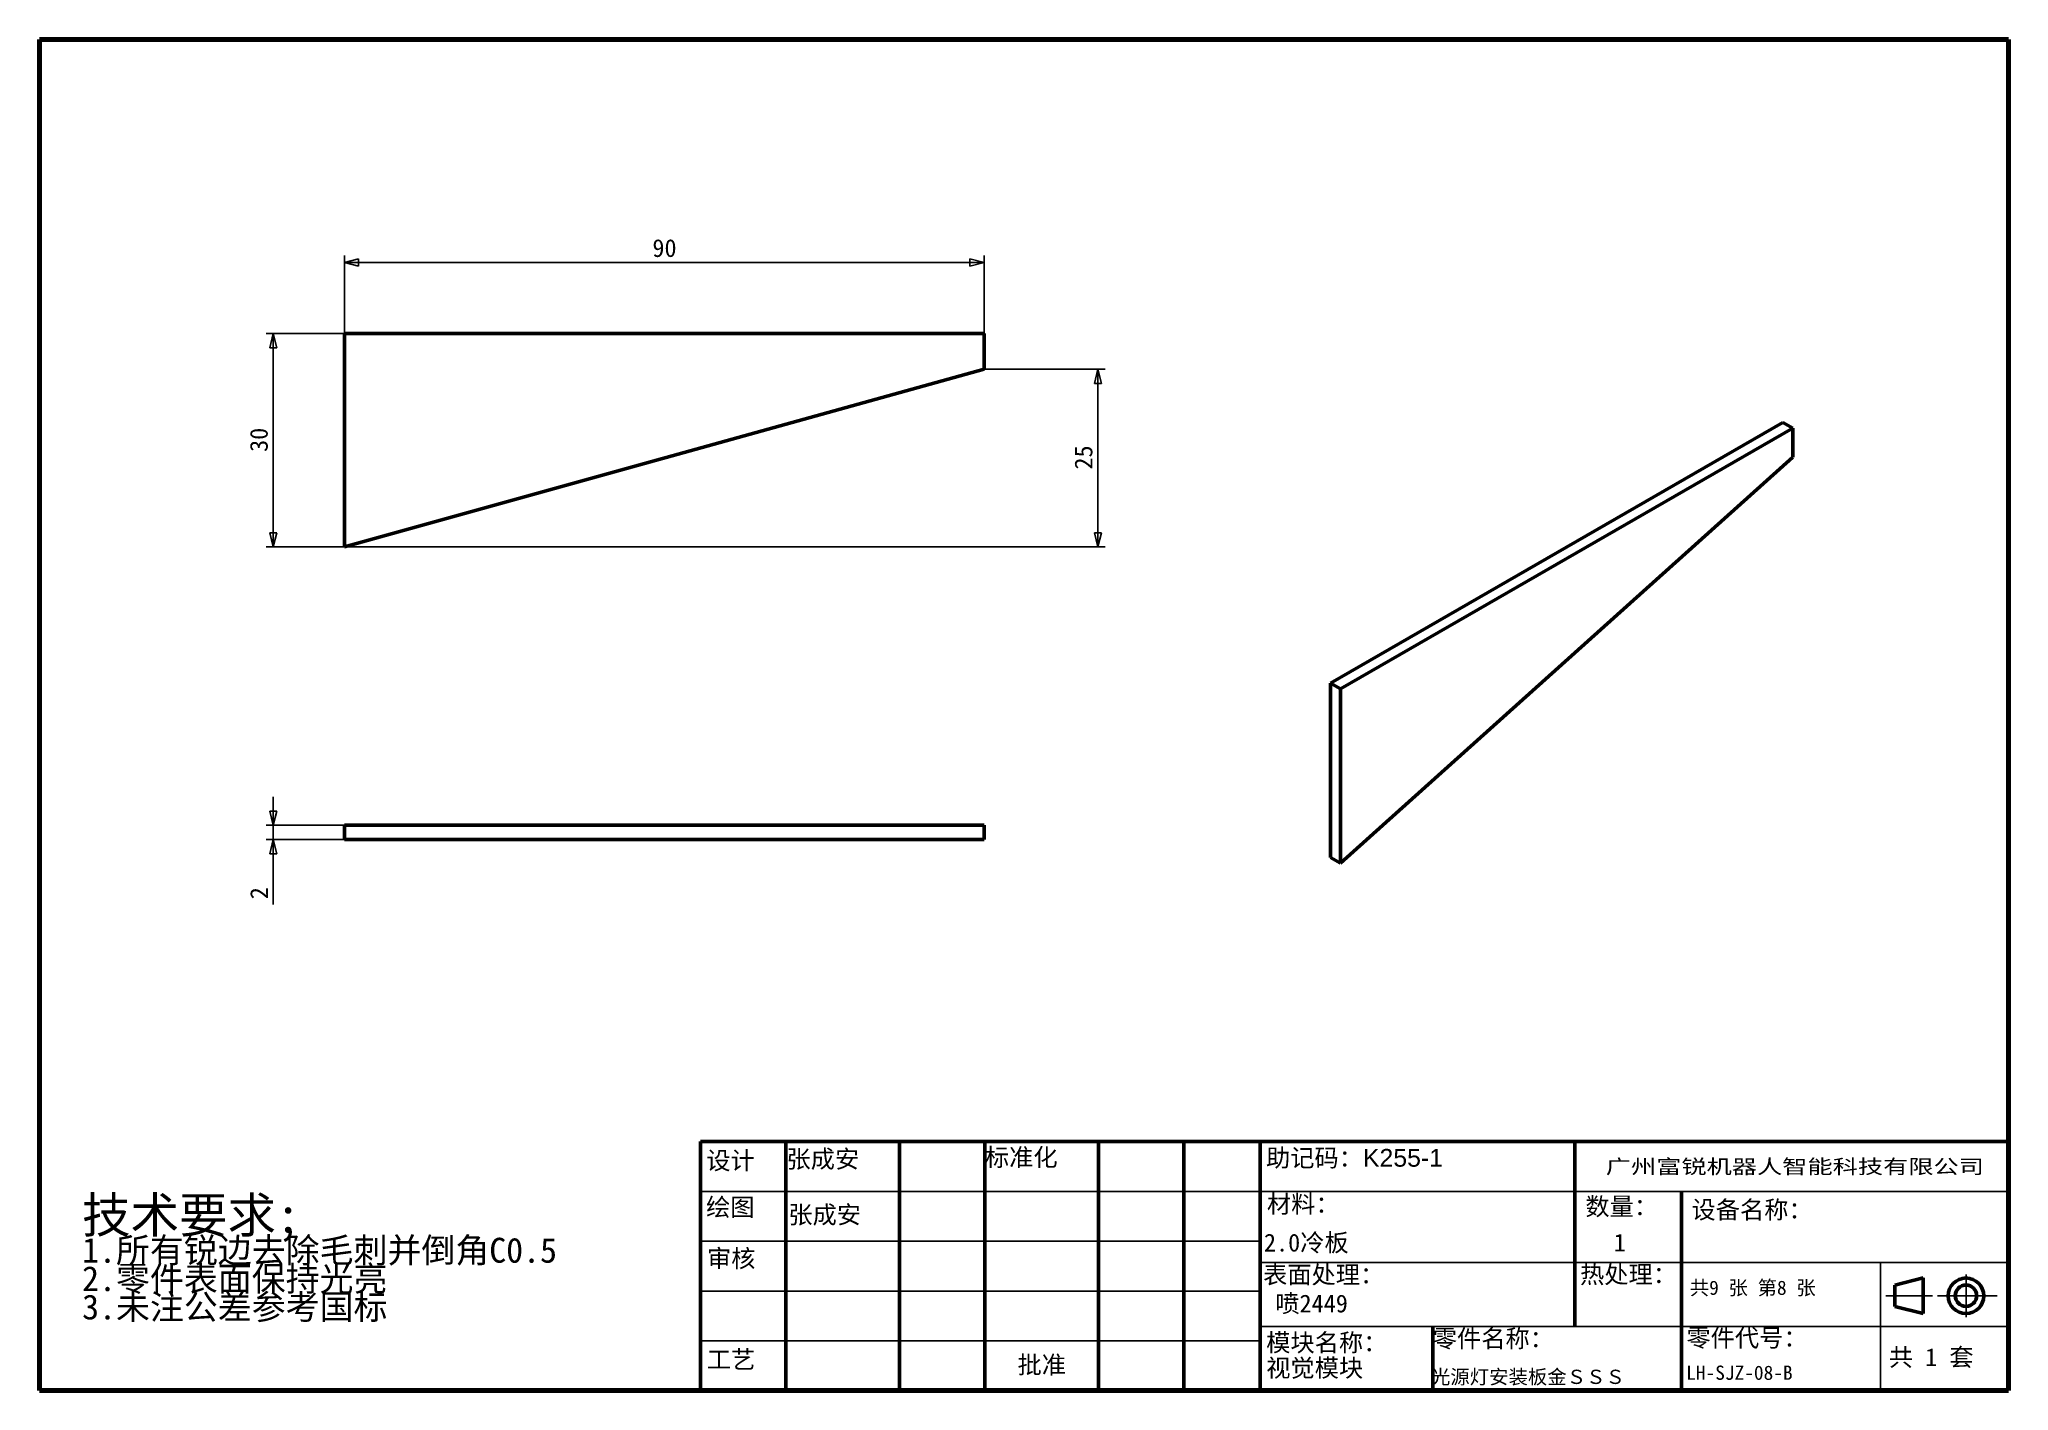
# Model space of a CAD drawing. Header units: millimetres. Extents: x 10 to 287, y 10 to 200.
import ezdxf
from ezdxf.enums import TextEntityAlignment as Align

# ---------------------------------------------------------------- set-up
doc = ezdxf.new("R2010")
doc.units = ezdxf.units.MM
for name, color, linetype, lineweight in [('可见 (ISO)', 7, 'Continuous', 50), ('图框 (ISO)', 7, 'Continuous', 70), ('尺寸 (ISO)', 5, 'Continuous', 25), ('标题 (ISO)', 7, 'Continuous', 50), ('符号 (ISO)', 7, 'Continuous', 25)]:
    doc.layers.add(name, color=color, linetype=linetype, lineweight=lineweight)
doc.styles.add('文本样式126', font='', dxfattribs={"width": 1.3})
doc.styles.add('文本样式19', font='tahoma.ttf')
doc.styles.add('文本样式91', font='')
doc.styles.add('注释文本 (ISO)', font='')
doc.styles.get('文本样式126').set_extended_font_data('FangSong')
doc.styles.get('文本样式91').set_extended_font_data('FangSong')
doc.styles.get('注释文本 (ISO)').set_extended_font_data('FangSong')
doc.dimstyles.new('默认 (GB)', dxfattribs={"dimtxt": 2.5, "dimasz": 2, "dimexe": 1, "dimexo": 0, "dimgap": 0.75, "dimtad": 1, "dimtoh": 1, "dimrnd": 1e-08, "dimdsep": 46, "dimtxsty": '注释文本 (ISO)', "dimblk": 'Filled-2', "dimcen": 0.09, "dimdle": 10, "dimclrd": 256, "dimclre": 256, "dimclrt": 256, "dimaunit": 1, "dimadec": 3, "dimazin": 2, "dimtfac": 0.52, "dimtmove": 0, "dimatfit": 3, "dimldrblk": 'Filled-1', "dimfxl": 0, "dimtolj": 1, "dimlwd": -1, "dimlwe": -1, "dimarcsym": 0})

# ---------------------------------------------------------------- blocks, each defined once
blk = doc.blocks.new('图框 A3-A4')
at = {"layer": '图框 (ISO)'}
for p, q in [((287, 200), (10, 200)), ((10, 200), (10, 10)), ((287, 10), (287, 200)), ((10, 10), (287, 10))]:
    blk.add_line(p, q, dxfattribs=at)
blk = doc.blocks.new('标题栏 GB1')
at = {"layer": '标题 (ISO)'}
for p, q in [((194.57, 65.23), (194.57, 72.23)), ((194.57, 72.23), (378.57, 72.23)), ((206.57, 65.23), (206.57, 72.23)), ((222.57, 65.23), (222.57, 72.23)), ((234.57, 65.23), (234.57, 72.23)), ((250.57, 65.23), (250.57, 72.23)), ((262.57, 65.23), (262.57, 72.23)), ((273.31, 65.23), (273.31, 72.23)), ((317.57, 65.23), (317.57, 72.23)), ((378.57, 72.23), (378.57, 65.23)), ((194.57, 37.23), (194.57, 65.23)), ((206.57, 37.23), (206.57, 65.23)), ((222.57, 44.23), (222.57, 65.23)), ((234.57, 37.23), (234.57, 65.23)), ((250.57, 37.23), (250.57, 65.23)), ((262.57, 37.23), (262.57, 65.23)), ((273.31, 65.23), (273.31, 37.23)), ((317.57, 55.23), (317.57, 65.23)), ((378.57, 65.23), (378.57, 37.23)), ((317.57, 55.23), (317.57, 46.23)), ((366.57, 53.06), (362.57, 52.06)), ((366.57, 48.06), (366.57, 53.06)), ((362.57, 52.06), (362.57, 49.06)), ((362.57, 49.06), (366.57, 48.06)), ((297.57, 46.23), (297.57, 37.23)), ((222.57, 44.23), (222.57, 37.23)), ((378.57, 37.23), (194.57, 37.23))]:
    blk.add_line(p, q, dxfattribs=at)
at = {"layer": '标题 (ISO)', "lineweight": 25}
for p, q in [((194.57, 65.23), (273.31, 65.23)), ((273.31, 65.23), (378.57, 65.23)), ((194.57, 58.23), (273.31, 58.23)), ((332.57, 55.23), (273.31, 55.23)), ((332.57, 55.23), (378.57, 55.23)), ((360.57, 55.23), (360.57, 46.23)), ((372.58, 53.56), (372.58, 47.56)), ((194.57, 51.23), (273.31, 51.23)), ((361.32, 50.56), (367.88, 50.56)), ((368.55, 50.56), (370.07, 50.56)), ((370.07, 50.56), (376.97, 50.56)), ((273.31, 46.23), (378.57, 46.23)), ((360.57, 46.23), (360.57, 37.23)), ((194.57, 44.23), (273.31, 44.23))]:
    blk.add_line(p, q, dxfattribs=at)
at = {"layer": '标题 (ISO)', "lineweight": 50}
blk.add_line((332.57, 65.23), (332.57, 37.23), dxfattribs=at)
at = {"layer": '标题 (ISO)'}
for radius in [2.5, 1.5]:
    blk.add_circle((372.57, 50.56), radius, dxfattribs=at)
at = {"layer": '标题 (ISO)', "style": '文本样式126', "width": 1.3}
blk.add_text('广州富锐机器人智能科技有限公司', height=2, dxfattribs=at).set_placement((348.5, 68.73), align=Align.MIDDLE_CENTER)
at = {"layer": '标题 (ISO)', "char_height": 2.5, "style": '注释文本 (ISO)'}
for s, insert, attachment_point in [('\\f仿宋|b0|i0;设计', (195.38, 70.83), 1), ('张成安', (206.66, 71.05), 1), ('\\f仿宋|b0|i0;标准化', (234.57, 71.28), 1), ('助记码：\\fArial|b0|i0;\\H2.5000;K255-1', (274.11, 71.21), 1), ('\\f仿宋|b0|i0;绘图', (195.35, 64.28), 1), ('\\f仿宋|b0|i0;材料：', (274.24, 64.72), 1), ('\\f仿宋|b0|i0;数量：', (319.04, 64.37), 1), ('张成安', (206.92, 63.22), 1), ('\\f仿宋|b0|i0;审核', (195.48, 57.07), 1), ('\\f仿宋|b0|i0;热处理：', (318.29, 54.82), 1), ('\\f仿宋|b0|i0;零件名称：', (297.57, 45.8), 1), ('\\f仿宋|b0|i0;零件代号：', (333.25, 45.9), 1), ('\\f仿宋|b0|i0;批准', (242.57, 40.73), 5)]:
    blk.add_mtext(s, dxfattribs=dict(at, insert=insert, attachment_point=attachment_point))
at = {"layer": '标题 (ISO)', "char_height": 2.5, "attachment_point": 1, "line_spacing_factor": 0.856364, "style": '注释文本 (ISO)'}
for s, insert in [('设备名称：\\P', (333.96, 63.91)), ('模块名称：\\P视觉模块', (274.14, 45.23))]:
    blk.add_mtext(s, dxfattribs=dict(at, insert=insert))
at = {"layer": '标题 (ISO)', "attachment_point": 1, "style": '注释文本 (ISO)'}
for s, insert, char_height, width in [('\\f仿宋|b0|i0;表面处理：', (273.7, 54.78), 2.5, 18.7135), ('\\f仿宋|b0|i0;\\H2.0000;共9 张 第8 张', (333.72, 52.69), 2, 27.2374), ('\\f仿宋|b0|i0;工艺', (195.45, 42.85), 2.5, 7.4854), ('  共 1 套', (358.32, 43.18), 2.5, 17.7919)]:
    blk.add_mtext(s, dxfattribs=dict(at, insert=insert, char_height=char_height, width=width))
at = {"layer": '标题 (ISO)'}
for tag, p, height, style in [('材料_001', (273.82, 56.78), 2.5, '注释文本 (ISO)'), ('零件代号_001', (297.31, 38.16), 2, '文本样式91'), ('描述_001', (333.22, 38.74), 2, '文本样式91')]:
    blk.add_attdef(tag, p, '', height=height, dxfattribs=dict(at, style=style))
at = {"layer": '标题 (ISO)', "style": '文本样式91'}
blk.add_attdef('热处理', text='', height=2, dxfattribs=at).set_placement((318.2, 50.63), align=Align.TOP_LEFT)
at = {"layer": '标题 (ISO)', "style": '文本样式19'}
for tag, p in [('工程核准人', (256.57, 40.73)), ('工程批准日期', (267.94, 40.73))]:
    blk.add_attdef(tag, text='', height=1, dxfattribs=at).set_placement(p, align=Align.MIDDLE_CENTER)
blk = doc.blocks.new('Filled-2')
at = {"color": 0}
for p, q in [((0, 0), (-1, 0.25)), ((-1, 0.25), (-1, -0.25)), ((-1, 0), (0, 0)), ((-1, -0.25), (0, 0))]:
    blk.add_line(p, q, dxfattribs=at)
at = {"color": 0, "flags": 128}
blk.add_lwpolyline([(-1, -0.25), (0, 0)], dxfattribs=at)
at = {"color": 0}
blk.add_solid([(-1, -0.25), (0, 0), (-1, 0.25), (-1, -0.25)], dxfattribs=at)
blk = doc.blocks.new('*D8')
at = {"layer": 'Defpoints', "color": 0}
for p in [(42.9, 158.63), (52.9, 158.63), (52.9, 128.63)]:
    blk.add_point(p, dxfattribs=at)
at = {"layer": '尺寸 (ISO)'}
for p, q in [((52.9, 158.63), (41.9, 158.63)), ((42.9, 130.63), (42.9, 156.63)), ((52.9, 128.63), (41.9, 128.63))]:
    blk.add_line(p, q, dxfattribs=at)
at = {"layer": '尺寸 (ISO)', "xscale": 2, "yscale": 2, "zscale": 2}
for p, rotation in [((42.9, 158.63), 90), ((42.9, 128.63), 270)]:
    blk.add_blockref('Filled-2', p, dxfattribs=dict(at, rotation=rotation))
at = {"layer": '尺寸 (ISO)', "insert": (39.62, 141.99), "char_height": 2.5, "attachment_point": 1, "rotation": 90, "style": '注释文本 (ISO)'}
blk.add_mtext('\\A1;30', dxfattribs=at)
blk = doc.blocks.new('Filled-1')
at = {"color": 0}
for p, q in [((0, 0), (-1, 0.125)), ((-1, 0.125), (-1, -0.125)), ((-1, 0), (0, 0)), ((-1, -0.125), (0, 0))]:
    blk.add_line(p, q, dxfattribs=at)
at = {"color": 0, "flags": 128}
blk.add_lwpolyline([(-1, -0.125), (0, 0)], dxfattribs=at)
at = {"color": 0}
blk.add_solid([(-1, -0.125), (0, 0), (-1, 0.125), (-1, -0.125)], dxfattribs=at)
blk = doc.blocks.new('*D9')
at = {"layer": 'Defpoints', "color": 0}
for p in [(142.9, 168.63), (52.9, 158.63), (142.9, 158.63)]:
    blk.add_point(p, dxfattribs=at)
at = {"layer": '尺寸 (ISO)'}
for p, q in [((52.9, 158.63), (52.9, 169.63)), ((142.9, 158.63), (142.9, 169.63)), ((54.9, 168.63), (140.9, 168.63))]:
    blk.add_line(p, q, dxfattribs=at)
at = {"layer": '尺寸 (ISO)', "xscale": 2, "yscale": 2, "zscale": 2, "rotation": 180}
blk.add_blockref('Filled-2', (52.9, 168.63), dxfattribs=at)
at = {"layer": '尺寸 (ISO)', "xscale": 2, "yscale": 2, "zscale": 2}
blk.add_blockref('Filled-2', (142.9, 168.63), dxfattribs=at)
at = {"layer": '尺寸 (ISO)', "insert": (96.23, 171.91), "char_height": 2.5, "attachment_point": 1, "style": '注释文本 (ISO)'}
blk.add_mtext('\\A1;90', dxfattribs=at)
blk = doc.blocks.new('*D10')
at = {"layer": 'Defpoints', "color": 0}
for p in [(42.9, 89.49), (52.9, 89.49), (52.9, 87.49)]:
    blk.add_point(p, dxfattribs=at)
at = {"layer": '尺寸 (ISO)'}
for p, q in [((42.9, 91.49), (42.9, 93.49)), ((52.9, 89.49), (41.9, 89.49)), ((42.9, 89.49), (42.9, 87.49)), ((52.9, 87.49), (41.9, 87.49)), ((42.9, 85.49), (42.9, 78.34))]:
    blk.add_line(p, q, dxfattribs=at)
at = {"layer": '尺寸 (ISO)', "xscale": 2, "yscale": 2, "zscale": 2}
for p, rotation in [((42.9, 89.49), 270), ((42.9, 87.49), 90)]:
    blk.add_blockref('Filled-2', p, dxfattribs=dict(at, rotation=rotation))
at = {"layer": '尺寸 (ISO)', "insert": (39.65, 79.09), "char_height": 2.5, "attachment_point": 1, "rotation": 90, "style": '注释文本 (ISO)'}
blk.add_mtext('\\A1;2', dxfattribs=at)
blk = doc.blocks.new('加工')
at = {"layer": '符号 (ISO)', "insert": (-36.68, 11.05), "char_height": 2.5, "width": 80.4946, "attachment_point": 1, "line_spacing_factor": 0.683636, "style": '注释文本 (ISO)'}
blk.add_mtext('{\\H2x;技术要求;\\P\\H0.7x;1.所有锐边去除毛刺并倒角C0.5\\H2.125x; \\H0.47059x;\\P2.零件表面保持光亮\\H1.8404x; \\H0.54337x;\\P3.未注公差参考国标\\H1.8095x; }', dxfattribs=at)
blk = doc.blocks.new('*D11')
at = {"layer": 'Defpoints', "color": 0}
for p in [(142.9, 153.63), (52.9, 128.63), (158.9, 128.63)]:
    blk.add_point(p, dxfattribs=at)
at = {"layer": '尺寸 (ISO)'}
for p, q in [((142.9, 153.63), (159.9, 153.63)), ((158.9, 151.63), (158.9, 130.63)), ((52.9, 128.63), (159.9, 128.63))]:
    blk.add_line(p, q, dxfattribs=at)
at = {"layer": '尺寸 (ISO)', "xscale": 2, "yscale": 2, "zscale": 2}
for p, rotation in [((158.9, 153.63), 90), ((158.9, 128.63), 270)]:
    blk.add_blockref('Filled-2', p, dxfattribs=dict(at, rotation=rotation))
at = {"layer": '尺寸 (ISO)', "insert": (155.62, 139.51), "char_height": 2.5, "attachment_point": 1, "rotation": 90, "style": '注释文本 (ISO)'}
blk.add_mtext('\\A1;25', dxfattribs=at)

msp = doc.modelspace()

# ---------------------------------------------------------------- linework, layer by layer
at = {"layer": '可见 (ISO)'}
for p, q in [((52.896, 158.631), (142.896, 158.631)), ((52.896, 128.631), (52.896, 158.631)), ((142.896, 158.631), (142.896, 153.631)), ((142.896, 153.631), (52.896, 128.631)), ((191.595, 109.495), (255.235, 146.143)), ((193.009, 108.681), (256.649, 145.328)), ((256.649, 145.328), (255.235, 146.143)), ((256.649, 145.328), (256.649, 141.241)), ((256.649, 141.241), (193.009, 84.154)), ((193.009, 108.681), (191.595, 109.495)), ((191.595, 84.969), (191.595, 109.495)), ((193.009, 84.154), (193.009, 108.681)), ((52.896, 89.493), (142.896, 89.493)), ((52.896, 87.493), (52.896, 89.493)), ((142.896, 87.493), (142.896, 89.493)), ((52.896, 87.493), (142.896, 87.493)), ((193.009, 84.154), (191.595, 84.969))]:
    msp.add_line(p, q, dxfattribs=at)

# ---------------------------------------------------------------- block references
for name, p in [('图框 A3-A4', (0, 0)), ('加工', (52.688, 26.135))]:
    msp.add_blockref(name, p)
msp.add_blockref('标题栏 GB1', (-91.571, -27.225)).add_auto_attribs({'零件代号_001': '光源灯安装板金ＳＳＳ', '描述_001': 'LH-SJZ-08-B', '材料_001': '2.0冷板'})

# ---------------------------------------------------------------- texts
at = {"layer": '符号 (ISO)', "insert": (231.45, 32.068), "char_height": 2.5, "attachment_point": 1, "style": '注释文本 (ISO)'}
msp.add_mtext('{1}', dxfattribs=at)
at = {"layer": '符号 (ISO)', "insert": (183.845, 23.499), "char_height": 2.5, "width": 37.4269, "attachment_point": 1, "style": '注释文本 (ISO)'}
msp.add_mtext('{喷2449}', dxfattribs=at)

# ---------------------------------------------------------------- dimensions: what is measured, and where the dimension line sits
at = {"layer": '尺寸 (ISO)'}
for base, p1, p2, angle, override, picture, middle in [((142.896, 168.631), (52.896, 158.631), (142.896, 158.631), 180, {"dimtoh": 0, "dimdec": 2, "dimtp": 0, "dimtm": 0, "dimtdec": 2, "dimtofl": 0, "dimatfit": 1}, '*D9', (97.886, 168.631)), ((42.896, 158.631), (52.896, 128.631), (52.896, 158.631), 90, {"dimtoh": 0, "dimdec": 2, "dimtp": 0, "dimtm": 0, "dimtdec": 2, "dimtofl": 0, "dimatfit": 1}, '*D8', (42.896, 143.621)), ((158.896, 128.631), (142.896, 153.631), (52.896, 128.631), 90, {"dimtoh": 0, "dimdec": 2, "dimtp": 0, "dimtm": 0, "dimtdec": 2, "dimtofl": 0, "dimatfit": 1}, '*D11', (158.896, 141.131)), ((42.896, 89.493), (52.896, 87.493), (52.896, 89.493), 90, {"dimtoh": 0, "dimdec": 2, "dimtp": 0, "dimtm": 0, "dimtdec": 2, "dimtofl": 1, "dimatfit": 1}, '*D10', (42.896, 79.801))]:
    dim = msp.add_linear_dim(base=base, p1=p1, p2=p2, angle=angle, dimstyle='默认 (GB)', override=override, dxfattribs=at)
    dim.commit()
    dim.dimension.update_dxf_attribs({"geometry": picture, "text_midpoint": middle, "dimtype": 160})

doc.saveas('drawing.dxf')
